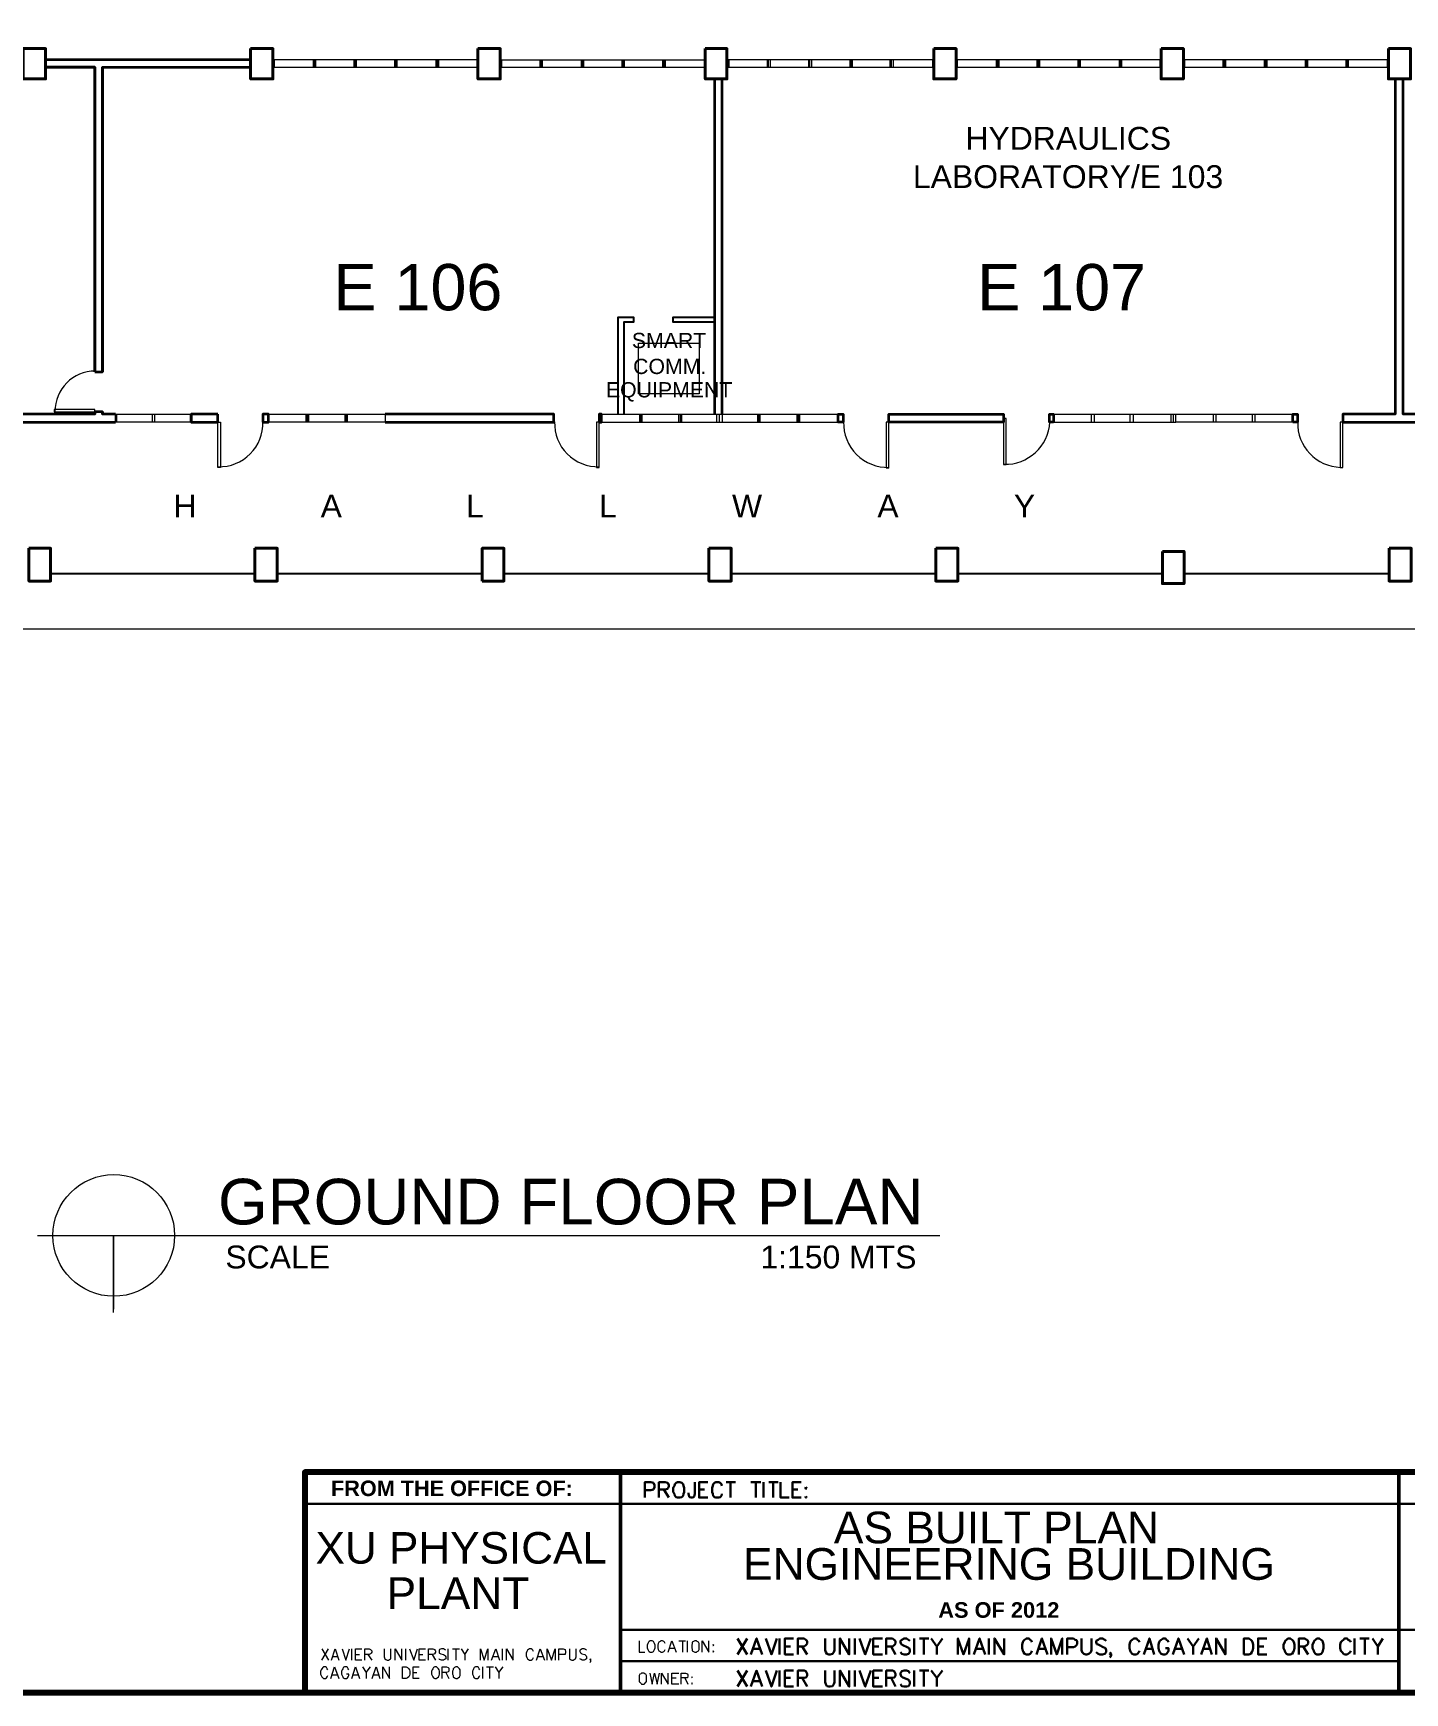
# Model space of a CAD drawing. Header units: inches. Extents: x 0 to 68.7, y 1.4 to 47.2.
# Drawn here: x 30.03 to 51.78, y 1.39 to 27.7 of the extents above; entities that cross this region are included whole.
import ezdxf

# ---------------------------------------------------------------- set-up
doc = ezdxf.new("R2010")
doc.units = ezdxf.units.IN
doc.header["$MEASUREMENT"] = 0
for name, color, linetype in [('PDF_0', 7, 'Continuous'), ('PDF_column', 7, 'Continuous'), ('PDF_furniture', 1, 'Continuous'), ('PDF_PEN03', 3, 'Continuous'), ('PDF_PEN05', 5, 'Continuous'), ('PDF_PEN08', 6, 'Continuous'), ('PDF_text', 7, 'Continuous'), ('PDF_walls', 3, 'Continuous')]:
    doc.layers.add(name, color=color, linetype=linetype)
for name, color, linetype, true_color in [('PDF_cubicle', 60, 'Continuous', 0xbfff00), ('PDF_doorwin swing', 7, 'Continuous', 0x95954a), ('PDF_hatch', 9, 'Continuous', 0x808080), ('PDF_PEN02', 7, 'Continuous', 0xdda500), ('PDF_window', 7, 'Continuous', 0xdda500)]:
    doc.layers.add(name, color=color, linetype=linetype, true_color=true_color)
doc.styles.add('PDF Arial-BoldMT', font='arial.ttf')
doc.styles.add('PDF ArialMT', font='arial.ttf')
doc.styles.add('PDF ArialRoundedMT Bold', font='arialbd.ttf')

msp = doc.modelspace()

# ---------------------------------------------------------------- linework, layer by layer
at = {"layer": 'PDF_0', "lineweight": 25}
for points in [[(30.309, 19.135), (33.55, 19.135)], [(33.903, 19.135), (37.154, 19.135)], [(37.497, 19.135), (40.748, 19.135)], [(41.1, 19.135), (44.342, 19.135)], [(44.694, 19.135), (47.936, 19.135)], [(48.279, 19.135), (51.53, 19.135)]]:
    msp.add_lwpolyline(points, dxfattribs=at)
at = {"layer": 'PDF_column', "lineweight": 40}
for points in [[(29.878, 27.459), (30.23, 27.459), (30.23, 26.979), (29.878, 26.979)], [(33.482, 27.459), (33.834, 27.459), (33.834, 26.979), (33.482, 26.979)], [(37.085, 27.459), (37.438, 27.459), (37.438, 26.979), (37.085, 26.979)], [(40.689, 27.459), (41.032, 27.459), (41.032, 26.979), (40.689, 26.979)], [(44.312, 27.459), (44.665, 27.459), (44.665, 26.979), (44.312, 26.979)], [(47.916, 27.459), (48.269, 27.459), (48.269, 26.979), (47.916, 26.979)], [(51.52, 27.459), (51.872, 27.459), (51.872, 26.979), (51.52, 26.979)], [(29.966, 19.537), (30.309, 19.537), (30.309, 19.018), (29.966, 19.018)], [(33.55, 19.537), (33.903, 19.537), (33.903, 19.018), (33.55, 19.018)], [(37.154, 19.018), (37.497, 19.018), (37.497, 19.537), (37.154, 19.537)], [(40.748, 19.537), (41.1, 19.537), (41.1, 19.018), (40.748, 19.018)], [(44.342, 19.537), (44.694, 19.537), (44.694, 19.018), (44.342, 19.018)], [(47.936, 19.488), (48.279, 19.488), (48.279, 18.978), (47.936, 18.978)], [(51.53, 19.537), (51.882, 19.537), (51.882, 19.018), (51.53, 19.018)]]:
    msp.add_lwpolyline(points, close=True, dxfattribs=at)
at = {"layer": 'PDF_cubicle', "lineweight": 25}
for points in [[(39.308, 21.662), (39.308, 23.199), (39.553, 23.199), (39.553, 23.121), (39.396, 23.121), (39.396, 21.662)], [(40.836, 23.121), (40.18, 23.121), (40.18, 23.199), (40.836, 23.199)]]:
    msp.add_lwpolyline(points, dxfattribs=at)
at = {"layer": 'PDF_doorwin swing', "lineweight": 9}
for centre, radius, start, end in [((31.019, 21.706), 0.641, 90.0001, 179.9999), ((32.987, 21.52), 0.69, 268.3523, 1.7908), ((38.99, 21.52), 0.69, 178.2092, 271.6477), ((43.583, 21.52), 0.7, 178.374, 271.626), ((45.443, 21.578), 0.71, 268.3739, 356.6768), ((50.781, 21.52), 0.7, 178.3576, 268.3576)]:
    msp.add_arc(centre, radius, start, end, dxfattribs=at)
at = {"layer": 'PDF_furniture', "lineweight": 9}
for points in [[(44.41, 8.637), (30.103, 8.637)], [(31.308, 7.423), (31.308, 8.637), (31.308, 7.472)]]:
    msp.add_lwpolyline(points, dxfattribs=at)
msp.add_circle((31.312, 8.642), 0.965, dxfattribs=at)
at = {"layer": 'PDF_hatch', "lineweight": 0}
for points in [[(34.49, 27.283), (34.49, 27.283)], [(35.137, 27.283), (35.137, 27.283)], [(35.783, 27.283), (35.783, 27.283)], [(36.439, 27.283), (36.439, 27.283)], [(41.688, 27.283), (41.688, 27.283)], [(41.688, 27.283), (41.688, 27.283)], [(42.334, 27.283), (42.334, 27.283)], [(42.344, 27.283), (42.344, 27.283)], [(42.99, 27.283), (42.99, 27.283)], [(43, 27.283), (43, 27.283)], [(43.637, 27.283), (43.637, 27.283)], [(43.656, 27.283), (43.656, 27.283)], [(34.383, 21.534), (34.383, 21.534)], [(34.999, 21.534), (34.999, 21.534)], [(39.671, 21.534), (39.671, 21.534)], [(39.671, 21.534), (39.671, 21.534)], [(40.297, 21.534), (40.297, 21.534)], [(40.297, 21.534), (40.297, 21.534)], [(40.914, 21.534), (40.914, 21.534)], [(41.541, 21.534), (41.541, 21.534)], [(42.168, 21.534), (42.168, 21.534)]]:
    msp.add_lwpolyline(points, dxfattribs=at)
at = {"layer": 'PDF_hatch', "lineweight": 9}
msp.add_lwpolyline([(40.591, 22.788), (40.591, 21.985), (39.631, 21.985), (39.631, 22.788)], close=True, dxfattribs=at)
at = {"layer": 'PDF_PEN02', "lineweight": 20}
for points in [[(39.641, 2.213), (39.641, 2.037), (39.729, 2.037)], [(40.053, 2.174), (40.043, 2.194), (40.033, 2.203), (40.013, 2.213), (39.984, 2.213), (39.974, 2.203), (39.955, 2.194), (39.945, 2.174), (39.935, 2.145), (39.935, 2.105), (39.945, 2.076), (39.955, 2.056), (39.974, 2.047), (39.984, 2.037), (40.013, 2.037), (40.033, 2.047), (40.043, 2.056), (40.053, 2.076)], [(40.102, 2.037), (40.16, 2.213), (40.229, 2.037)], [(40.268, 2.213), (40.376, 2.213)], [(40.327, 2.213), (40.327, 2.037)], [(40.405, 2.037), (40.405, 2.213)], [(40.64, 2.037), (40.64, 2.213), (40.748, 2.037), (40.748, 2.213)], [(34.608, 1.91), (34.715, 2.086)], [(34.608, 2.086), (34.715, 1.91)], [(34.764, 1.91), (34.823, 2.086), (34.882, 1.91)], [(34.784, 1.968), (34.862, 1.968)], [(34.931, 2.086), (34.99, 1.91), (35.048, 2.086)], [(35.088, 1.91), (35.088, 2.086)], [(35.244, 1.91), (35.146, 1.91), (35.146, 2.086), (35.244, 2.086)], [(35.146, 1.998), (35.205, 1.998)], [(35.293, 1.91), (35.293, 2.086), (35.362, 2.086), (35.381, 2.076), (35.391, 2.066), (35.401, 2.056), (35.401, 2.037), (35.391, 2.017), (35.381, 2.008), (35.362, 1.998), (35.293, 1.998)], [(35.342, 1.998), (35.401, 1.91)], [(35.597, 2.086), (35.597, 1.959), (35.607, 1.929), (35.626, 1.919), (35.646, 1.91), (35.665, 1.91), (35.685, 1.919), (35.705, 1.929), (35.705, 1.959), (35.705, 2.086)], [(35.773, 1.91), (35.773, 2.086), (35.881, 1.91), (35.881, 2.086)], [(35.94, 1.91), (35.94, 2.086)], [(35.998, 2.086), (36.067, 1.91), (36.126, 2.086)], [(36.253, 1.91), (36.155, 1.91), (36.155, 2.086), (36.253, 2.086)], [(36.155, 1.998), (36.214, 1.998)], [(36.302, 1.91), (36.302, 2.086), (36.37, 2.086), (36.4, 2.076), (36.4, 2.066), (36.41, 2.056), (36.41, 2.037), (36.4, 2.017), (36.4, 2.008), (36.37, 1.998), (36.302, 1.998)], [(36.361, 1.998), (36.41, 1.91)], [(36.576, 2.066), (36.557, 2.076), (36.537, 2.086), (36.508, 2.086), (36.478, 2.076), (36.468, 2.066), (36.468, 2.047), (36.468, 2.027), (36.478, 2.017), (36.498, 2.008), (36.537, 1.998), (36.557, 1.988), (36.566, 1.978), (36.576, 1.959), (36.576, 1.929), (36.557, 1.919), (36.537, 1.91), (36.508, 1.91), (36.478, 1.919), (36.468, 1.929)], [(36.615, 1.91), (36.615, 2.086)], [(36.684, 2.086), (36.792, 2.086)], [(36.733, 2.086), (36.733, 1.91)], [(36.821, 2.086), (36.88, 1.998), (36.938, 2.086)], [(36.88, 1.998), (36.88, 1.91)], [(37.125, 1.91), (37.125, 2.086), (37.183, 1.91), (37.242, 2.086), (37.242, 1.91)], [(37.301, 1.91), (37.369, 2.086), (37.428, 1.91)], [(37.33, 1.968), (37.409, 1.968)], [(37.477, 1.91), (37.477, 2.086)], [(37.536, 1.91), (37.536, 2.086), (37.644, 1.91), (37.644, 2.086)], [(37.967, 2.047), (37.957, 2.066), (37.947, 2.076), (37.928, 2.086), (37.898, 2.086), (37.888, 2.076), (37.869, 2.066), (37.859, 2.047), (37.849, 2.017), (37.849, 1.978), (37.859, 1.949), (37.869, 1.929), (37.888, 1.919), (37.898, 1.91), (37.928, 1.91), (37.947, 1.919), (37.957, 1.929), (37.967, 1.949)], [(38.016, 1.91), (38.074, 2.086), (38.143, 1.91)], [(38.035, 1.968), (38.114, 1.968)], [(38.182, 1.91), (38.182, 2.086), (38.251, 1.91), (38.309, 2.086), (38.309, 1.91)], [(38.368, 1.91), (38.368, 2.086), (38.437, 2.086), (38.466, 2.076), (38.466, 2.066), (38.476, 2.056), (38.476, 2.027), (38.466, 2.008), (38.466, 1.998), (38.437, 1.998), (38.368, 1.998)], [(38.535, 2.086), (38.535, 1.959), (38.535, 1.929), (38.554, 1.919), (38.574, 1.91), (38.593, 1.91), (38.613, 1.919), (38.633, 1.929), (38.642, 1.959), (38.642, 2.086)], [(38.809, 2.066), (38.789, 2.076), (38.77, 2.086), (38.74, 2.086), (38.721, 2.076), (38.701, 2.066), (38.701, 2.047), (38.711, 2.027), (38.721, 2.017), (38.731, 2.008), (38.779, 1.998), (38.789, 1.988), (38.799, 1.978), (38.809, 1.959), (38.809, 1.929), (38.789, 1.919), (38.77, 1.91), (38.74, 1.91), (38.721, 1.919), (38.701, 1.929)], [(38.868, 1.919), (38.868, 1.91), (38.858, 1.919), (38.868, 1.929), (38.868, 1.919), (38.868, 1.9), (38.868, 1.88), (38.858, 1.87)], [(40.121, 2.096), (40.199, 2.096)], [(34.706, 1.753), (34.696, 1.772), (34.686, 1.792), (34.667, 1.802), (34.637, 1.802), (34.627, 1.792), (34.608, 1.772), (34.598, 1.753), (34.588, 1.733), (34.588, 1.684), (34.598, 1.665), (34.608, 1.645), (34.627, 1.626), (34.637, 1.616), (34.667, 1.616), (34.686, 1.626), (34.696, 1.645), (34.706, 1.665)], [(34.755, 1.616), (34.813, 1.802), (34.882, 1.616)], [(34.774, 1.675), (34.853, 1.675)], [(35.039, 1.753), (35.029, 1.772), (35.019, 1.792), (34.999, 1.802), (34.97, 1.802), (34.951, 1.792), (34.941, 1.772), (34.931, 1.753), (34.921, 1.733), (34.921, 1.684), (34.931, 1.665), (34.941, 1.645), (34.951, 1.626), (34.97, 1.616), (34.999, 1.616), (35.019, 1.626), (35.029, 1.645), (35.039, 1.665), (35.039, 1.684), (34.999, 1.684)], [(35.088, 1.616), (35.146, 1.802), (35.205, 1.616)], [(35.107, 1.675), (35.186, 1.675)], [(35.254, 1.802), (35.313, 1.714), (35.381, 1.802)], [(35.313, 1.714), (35.313, 1.616)], [(35.411, 1.616), (35.47, 1.802), (35.528, 1.616)], [(35.43, 1.675), (35.509, 1.675)], [(35.577, 1.616), (35.577, 1.802), (35.685, 1.616), (35.685, 1.802)], [(36.155, 1.616), (36.057, 1.616), (36.057, 1.802), (36.155, 1.802)], [(36.057, 1.714), (36.116, 1.714)], [(36.517, 1.616), (36.517, 1.802), (36.586, 1.802), (36.615, 1.792), (36.625, 1.782), (36.625, 1.763), (36.625, 1.743), (36.625, 1.733), (36.615, 1.724), (36.586, 1.714), (36.517, 1.714)], [(36.576, 1.714), (36.625, 1.616)], [(37.115, 1.753), (37.105, 1.772), (37.095, 1.792), (37.076, 1.802), (37.046, 1.802), (37.027, 1.792), (37.017, 1.772), (37.007, 1.753), (36.997, 1.733), (36.997, 1.684), (37.007, 1.665), (37.017, 1.645), (37.027, 1.626), (37.046, 1.616), (37.076, 1.616), (37.095, 1.626), (37.105, 1.645), (37.115, 1.665)], [(37.164, 1.616), (37.164, 1.802)], [(37.222, 1.802), (37.33, 1.802)], [(37.271, 1.802), (37.271, 1.616)], [(37.36, 1.802), (37.418, 1.714), (37.487, 1.802)], [(37.418, 1.714), (37.418, 1.616)], [(39.808, 1.704), (39.847, 1.528), (39.886, 1.704), (39.925, 1.528), (39.964, 1.704)], [(39.994, 1.528), (39.994, 1.704), (40.102, 1.528), (40.102, 1.704)], [(40.268, 1.528), (40.16, 1.528), (40.16, 1.704), (40.268, 1.704)], [(40.16, 1.626), (40.229, 1.626)], [(40.307, 1.528), (40.307, 1.704), (40.376, 1.704), (40.405, 1.694), (40.415, 1.675), (40.415, 1.655), (40.405, 1.635), (40.405, 1.626), (40.376, 1.626), (40.307, 1.626)], [(40.366, 1.626), (40.415, 1.528)]]:
    msp.add_lwpolyline(points, dxfattribs=at)
for points in [[(39.818, 2.213), (39.798, 2.203), (39.788, 2.194), (39.778, 2.174), (39.769, 2.145), (39.769, 2.105), (39.778, 2.076), (39.788, 2.056), (39.798, 2.047), (39.818, 2.037), (39.847, 2.037), (39.866, 2.047), (39.876, 2.056), (39.886, 2.076), (39.896, 2.105), (39.896, 2.145), (39.886, 2.174), (39.876, 2.194), (39.866, 2.203), (39.847, 2.213)], [(40.523, 2.213), (40.503, 2.203), (40.483, 2.194), (40.483, 2.174), (40.474, 2.145), (40.474, 2.105), (40.483, 2.076), (40.483, 2.056), (40.503, 2.047), (40.523, 2.037), (40.552, 2.037), (40.562, 2.047), (40.581, 2.056), (40.591, 2.076), (40.591, 2.105), (40.591, 2.145), (40.591, 2.174), (40.581, 2.194), (40.562, 2.203), (40.552, 2.213)], [(40.816, 2.154), (40.807, 2.145), (40.816, 2.135), (40.826, 2.145)], [(40.816, 2.056), (40.807, 2.047), (40.816, 2.037), (40.826, 2.047)], [(35.891, 1.616), (35.891, 1.802), (35.949, 1.802), (35.969, 1.792), (35.989, 1.772), (35.998, 1.753), (36.008, 1.733), (36.008, 1.684), (35.998, 1.665), (35.989, 1.645), (35.969, 1.626), (35.949, 1.616)], [(36.4, 1.802), (36.38, 1.792), (36.37, 1.772), (36.361, 1.753), (36.351, 1.733), (36.351, 1.684), (36.361, 1.665), (36.37, 1.645), (36.38, 1.626), (36.4, 1.616), (36.429, 1.616), (36.439, 1.626), (36.459, 1.645), (36.468, 1.665), (36.478, 1.684), (36.478, 1.733), (36.468, 1.753), (36.459, 1.772), (36.439, 1.792), (36.429, 1.802)], [(36.733, 1.802), (36.713, 1.792), (36.694, 1.772), (36.694, 1.753), (36.684, 1.733), (36.684, 1.684), (36.694, 1.665), (36.694, 1.645), (36.713, 1.626), (36.733, 1.616), (36.762, 1.616), (36.772, 1.626), (36.792, 1.645), (36.801, 1.665), (36.801, 1.684), (36.801, 1.733), (36.801, 1.753), (36.792, 1.772), (36.772, 1.792), (36.762, 1.802)], [(39.68, 1.704), (39.671, 1.694), (39.651, 1.684), (39.641, 1.665), (39.641, 1.635), (39.641, 1.596), (39.641, 1.567), (39.651, 1.557), (39.671, 1.537), (39.68, 1.528), (39.72, 1.528), (39.729, 1.537), (39.749, 1.557), (39.759, 1.567), (39.759, 1.596), (39.759, 1.635), (39.759, 1.665), (39.749, 1.684), (39.729, 1.694), (39.72, 1.704)], [(40.483, 1.645), (40.474, 1.635), (40.483, 1.626), (40.483, 1.635)], [(40.483, 1.547), (40.474, 1.537), (40.483, 1.528), (40.483, 1.537)]]:
    msp.add_lwpolyline(points, close=True, dxfattribs=at)
at = {"layer": 'PDF_PEN03', "lineweight": 30}
for points in [[(39.729, 4.485), (39.729, 4.73), (39.827, 4.73), (39.866, 4.72), (39.876, 4.71), (39.886, 4.681), (39.886, 4.652), (39.876, 4.622), (39.866, 4.612), (39.827, 4.603), (39.729, 4.603)], [(39.955, 4.485), (39.955, 4.73), (40.053, 4.73), (40.092, 4.72), (40.102, 4.71), (40.111, 4.681), (40.111, 4.661), (40.102, 4.642), (40.092, 4.622), (40.053, 4.612), (39.955, 4.612)], [(40.033, 4.612), (40.111, 4.485)], [(40.523, 4.73), (40.523, 4.544), (40.513, 4.505), (40.503, 4.495), (40.483, 4.485), (40.464, 4.485), (40.444, 4.495), (40.434, 4.505), (40.425, 4.544), (40.425, 4.563)], [(40.728, 4.485), (40.591, 4.485), (40.591, 4.73), (40.728, 4.73)], [(40.591, 4.612), (40.679, 4.612)], [(40.953, 4.671), (40.944, 4.701), (40.924, 4.72), (40.905, 4.73), (40.856, 4.73), (40.836, 4.72), (40.816, 4.701), (40.807, 4.671), (40.797, 4.642), (40.797, 4.573), (40.807, 4.544), (40.816, 4.514), (40.836, 4.495), (40.856, 4.485), (40.905, 4.485), (40.924, 4.495), (40.944, 4.514), (40.953, 4.544)], [(41.022, 4.73), (41.169, 4.73)], [(41.091, 4.73), (41.091, 4.485)], [(41.414, 4.73), (41.57, 4.73)], [(41.492, 4.73), (41.492, 4.485)], [(41.61, 4.485), (41.61, 4.73)], [(41.698, 4.73), (41.845, 4.73)], [(41.766, 4.73), (41.766, 4.485)], [(41.884, 4.73), (41.884, 4.485), (42.021, 4.485)], [(42.207, 4.485), (42.07, 4.485), (42.07, 4.73), (42.207, 4.73)], [(42.07, 4.612), (42.158, 4.612)], [(68.687, 4.387), (34.343, 4.387)], [(65.68, 2.389), (39.347, 2.389)], [(41.198, 1.998), (41.355, 2.252)], [(41.198, 2.252), (41.355, 1.998)], [(41.414, 1.998), (41.502, 2.252), (41.59, 1.998)], [(41.649, 2.252), (41.737, 1.998), (41.825, 2.252)], [(41.864, 1.998), (41.864, 2.252)], [(42.089, 1.998), (41.952, 1.998), (41.952, 2.252), (42.089, 2.252)], [(41.952, 2.125), (42.04, 2.125)], [(42.158, 1.998), (42.158, 2.252), (42.256, 2.252), (42.285, 2.233), (42.295, 2.223), (42.305, 2.203), (42.305, 2.174), (42.295, 2.154), (42.285, 2.145), (42.256, 2.125), (42.158, 2.125)], [(42.227, 2.125), (42.305, 1.998)], [(42.589, 2.252), (42.589, 2.066), (42.599, 2.037), (42.618, 2.008), (42.648, 1.998), (42.667, 1.998), (42.706, 2.008), (42.726, 2.037), (42.736, 2.066), (42.736, 2.252)], [(42.824, 1.998), (42.824, 2.252), (42.971, 1.998), (42.971, 2.252)], [(43.059, 1.998), (43.059, 2.252)], [(43.137, 2.252), (43.225, 1.998), (43.314, 2.252)], [(43.5, 1.998), (43.353, 1.998), (43.353, 2.252), (43.5, 2.252)], [(43.353, 2.125), (43.441, 2.125)], [(43.558, 1.998), (43.558, 2.252), (43.656, 2.252), (43.686, 2.233), (43.695, 2.223), (43.705, 2.203), (43.705, 2.174), (43.695, 2.154), (43.686, 2.145), (43.656, 2.125), (43.558, 2.125)], [(43.637, 2.125), (43.705, 1.998)], [(43.931, 2.213), (43.911, 2.233), (43.882, 2.252), (43.842, 2.252), (43.803, 2.233), (43.784, 2.213), (43.784, 2.194), (43.793, 2.164), (43.803, 2.154), (43.823, 2.145), (43.891, 2.115), (43.911, 2.105), (43.921, 2.096), (43.931, 2.066), (43.931, 2.037), (43.911, 2.008), (43.882, 1.998), (43.842, 1.998), (43.803, 2.008), (43.784, 2.037)], [(43.999, 1.998), (43.999, 2.252)], [(44.087, 2.252), (44.234, 2.252)], [(44.156, 2.252), (44.156, 1.998)], [(44.273, 2.252), (44.361, 2.125), (44.45, 2.252)], [(44.361, 2.125), (44.361, 1.998)], [(44.694, 1.998), (44.694, 2.252), (44.782, 1.998), (44.871, 2.252), (44.871, 1.998)], [(44.949, 1.998), (45.037, 2.252), (45.125, 1.998)], [(45.184, 1.998), (45.184, 2.252)], [(45.272, 1.998), (45.272, 2.252), (45.429, 1.998), (45.429, 2.252)], [(45.869, 2.194), (45.86, 2.213), (45.84, 2.233), (45.821, 2.252), (45.781, 2.252), (45.752, 2.233), (45.732, 2.213), (45.723, 2.194), (45.713, 2.154), (45.713, 2.096), (45.723, 2.056), (45.732, 2.037), (45.752, 2.008), (45.781, 1.998), (45.821, 1.998), (45.84, 2.008), (45.86, 2.037), (45.869, 2.056)], [(45.938, 1.998), (46.026, 2.252), (46.114, 1.998)], [(46.173, 1.998), (46.173, 2.252), (46.261, 1.998), (46.349, 2.252), (46.349, 1.998)], [(46.428, 1.998), (46.428, 2.252), (46.526, 2.252), (46.555, 2.233), (46.575, 2.223), (46.584, 2.203), (46.584, 2.164), (46.575, 2.145), (46.555, 2.125), (46.526, 2.115), (46.428, 2.115)], [(46.653, 2.252), (46.653, 2.066), (46.663, 2.037), (46.692, 2.008), (46.721, 1.998), (46.741, 1.998), (46.77, 2.008), (46.8, 2.037), (46.81, 2.066), (46.81, 2.252)], [(47.045, 2.213), (47.025, 2.233), (46.986, 2.252), (46.947, 2.252), (46.917, 2.233), (46.888, 2.213), (46.888, 2.194), (46.898, 2.164), (46.917, 2.154), (46.937, 2.145), (46.996, 2.115), (47.025, 2.105), (47.035, 2.096), (47.045, 2.066), (47.045, 2.037), (47.025, 2.008), (46.986, 1.998), (46.947, 1.998), (46.917, 2.008), (46.888, 2.037)], [(47.573, 2.194), (47.564, 2.213), (47.544, 2.233), (47.524, 2.252), (47.485, 2.252), (47.456, 2.233), (47.436, 2.213), (47.427, 2.194), (47.417, 2.154), (47.417, 2.096), (47.427, 2.056), (47.436, 2.037), (47.456, 2.008), (47.485, 1.998), (47.524, 1.998), (47.544, 2.008), (47.564, 2.037), (47.573, 2.056)], [(47.642, 1.998), (47.73, 2.252), (47.808, 1.998)], [(48.034, 2.194), (48.024, 2.213), (48.004, 2.233), (47.985, 2.252), (47.946, 2.252), (47.916, 2.233), (47.897, 2.213), (47.887, 2.194), (47.877, 2.154), (47.877, 2.096), (47.887, 2.056), (47.897, 2.037), (47.916, 2.008), (47.946, 1.998), (47.985, 1.998), (48.004, 2.008), (48.024, 2.037), (48.034, 2.056), (48.034, 2.096), (47.985, 2.096)], [(48.102, 1.998), (48.19, 2.252), (48.279, 1.998)], [(48.337, 2.252), (48.425, 2.125), (48.514, 2.252)], [(48.425, 2.125), (48.425, 1.998)], [(48.553, 1.998), (48.641, 2.252), (48.719, 1.998)], [(48.788, 1.998), (48.788, 2.252), (48.935, 1.998), (48.935, 2.252)], [(49.591, 1.998), (49.454, 1.998), (49.454, 2.252), (49.591, 2.252)], [(49.454, 2.125), (49.542, 2.125)], [(50.1, 1.998), (50.1, 2.252), (50.188, 2.252), (50.227, 2.233), (50.237, 2.223), (50.247, 2.203), (50.247, 2.174), (50.237, 2.154), (50.227, 2.145), (50.188, 2.125), (50.1, 2.125)], [(50.169, 2.125), (50.247, 1.998)], [(50.923, 2.194), (50.913, 2.213), (50.883, 2.233), (50.864, 2.252), (50.825, 2.252), (50.805, 2.233), (50.785, 2.213), (50.766, 2.194), (50.756, 2.154), (50.756, 2.096), (50.766, 2.056), (50.785, 2.037), (50.805, 2.008), (50.825, 1.998), (50.864, 1.998), (50.883, 2.008), (50.913, 2.037), (50.923, 2.056)], [(50.981, 1.998), (50.981, 2.252)], [(51.069, 2.252), (51.216, 2.252)], [(51.148, 2.252), (51.148, 1.998)], [(51.265, 2.252), (51.353, 2.125), (51.432, 2.252)], [(51.353, 2.125), (51.353, 1.998)], [(51.686, 1.89), (39.347, 1.89)], [(41.453, 2.086), (41.561, 2.086)], [(44.988, 2.086), (45.096, 2.086)], [(45.967, 2.086), (46.075, 2.086)], [(47.123, 2.008), (47.113, 1.998), (47.103, 2.008), (47.113, 2.027), (47.123, 2.008), (47.123, 1.988), (47.113, 1.959), (47.103, 1.949)], [(47.671, 2.086), (47.779, 2.086)], [(48.132, 2.086), (48.239, 2.086)], [(48.582, 2.086), (48.69, 2.086)], [(41.198, 1.489), (41.355, 1.743)], [(41.198, 1.743), (41.355, 1.489)], [(41.414, 1.489), (41.502, 1.743), (41.59, 1.489)], [(41.649, 1.743), (41.737, 1.489), (41.825, 1.743)], [(41.864, 1.489), (41.864, 1.743)], [(42.089, 1.489), (41.952, 1.489), (41.952, 1.743), (42.089, 1.743)], [(41.952, 1.626), (42.04, 1.626)], [(42.158, 1.489), (42.158, 1.743), (42.256, 1.743), (42.285, 1.733), (42.295, 1.714), (42.305, 1.694), (42.305, 1.665), (42.295, 1.645), (42.285, 1.635), (42.256, 1.626), (42.158, 1.626)], [(42.227, 1.626), (42.305, 1.489)], [(42.589, 1.743), (42.589, 1.557), (42.599, 1.528), (42.618, 1.498), (42.648, 1.489), (42.667, 1.489), (42.706, 1.498), (42.726, 1.528), (42.736, 1.557), (42.736, 1.743)], [(42.824, 1.489), (42.824, 1.743), (42.971, 1.489), (42.971, 1.743)], [(43.059, 1.489), (43.059, 1.743)], [(43.137, 1.743), (43.225, 1.489), (43.314, 1.743)], [(43.5, 1.489), (43.353, 1.489), (43.353, 1.743), (43.5, 1.743)], [(43.353, 1.626), (43.441, 1.626)], [(43.558, 1.489), (43.558, 1.743), (43.656, 1.743), (43.686, 1.733), (43.695, 1.714), (43.705, 1.694), (43.705, 1.665), (43.695, 1.645), (43.686, 1.635), (43.656, 1.626), (43.558, 1.626)], [(43.637, 1.626), (43.705, 1.489)], [(43.931, 1.704), (43.911, 1.733), (43.882, 1.743), (43.842, 1.743), (43.803, 1.733), (43.784, 1.704), (43.784, 1.684), (43.793, 1.655), (43.803, 1.645), (43.823, 1.635), (43.891, 1.606), (43.911, 1.596), (43.921, 1.586), (43.931, 1.557), (43.931, 1.528), (43.911, 1.498), (43.882, 1.489), (43.842, 1.489), (43.803, 1.498), (43.784, 1.528)], [(43.999, 1.489), (43.999, 1.743)], [(44.087, 1.743), (44.234, 1.743)], [(44.156, 1.743), (44.156, 1.489)], [(44.273, 1.743), (44.361, 1.626), (44.45, 1.743)], [(44.361, 1.626), (44.361, 1.489)], [(41.453, 1.577), (41.561, 1.577)]]:
    msp.add_lwpolyline(points, dxfattribs=at)
for points in [[(40.248, 4.73), (40.229, 4.72), (40.209, 4.701), (40.199, 4.671), (40.18, 4.642), (40.18, 4.573), (40.199, 4.544), (40.209, 4.514), (40.229, 4.495), (40.248, 4.485), (40.288, 4.485), (40.317, 4.495), (40.337, 4.514), (40.346, 4.544), (40.356, 4.573), (40.356, 4.642), (40.346, 4.671), (40.337, 4.701), (40.317, 4.72), (40.288, 4.73)], [(42.285, 4.652), (42.276, 4.642), (42.285, 4.622), (42.295, 4.642)], [(42.285, 4.505), (42.276, 4.495), (42.285, 4.485), (42.295, 4.495)], [(49.228, 1.998), (49.228, 2.252), (49.307, 2.252), (49.336, 2.233), (49.356, 2.213), (49.366, 2.194), (49.375, 2.154), (49.375, 2.096), (49.366, 2.056), (49.356, 2.037), (49.336, 2.008), (49.307, 1.998)], [(49.924, 2.252), (49.904, 2.233), (49.885, 2.213), (49.875, 2.194), (49.855, 2.154), (49.855, 2.096), (49.875, 2.056), (49.885, 2.037), (49.904, 2.008), (49.924, 1.998), (49.963, 1.998), (49.992, 2.008), (50.012, 2.037), (50.022, 2.056), (50.031, 2.096), (50.031, 2.154), (50.022, 2.194), (50.012, 2.213), (49.992, 2.233), (49.963, 2.252)], [(50.384, 2.252), (50.364, 2.233), (50.345, 2.213), (50.335, 2.194), (50.315, 2.154), (50.315, 2.096), (50.335, 2.056), (50.345, 2.037), (50.364, 2.008), (50.384, 1.998), (50.423, 1.998), (50.453, 2.008), (50.472, 2.037), (50.482, 2.056), (50.492, 2.096), (50.492, 2.154), (50.482, 2.194), (50.472, 2.213), (50.453, 2.233), (50.423, 2.252)]]:
    msp.add_lwpolyline(points, close=True, dxfattribs=at)
at = {"layer": 'PDF_PEN05', "lineweight": 50}
for points in [[(39.347, 4.887), (39.347, 1.391)], [(51.686, 4.887), (51.686, 1.391)]]:
    msp.add_lwpolyline(points, dxfattribs=at)
at = {"layer": 'PDF_PEN08', "lineweight": 80}
msp.add_lwpolyline([(68.687, 1.391), (0, 1.391), (0, 47.182), (68.687, 47.182)], close=True, dxfattribs=at)
msp.add_lwpolyline([(68.687, 4.887), (34.343, 4.887), (34.343, 1.391)], dxfattribs=at)
at = {"layer": 'PDF_walls', "lineweight": 35}
for points in [[(33.482, 27.283), (30.23, 27.283)], [(31.014, 22.337), (31.131, 22.337), (31.131, 27.165), (31.131, 22.337), (31.131, 24.335)], [(31.131, 24.453), (31.131, 27.165), (33.482, 27.165)], [(40.836, 26.979), (40.836, 21.662)], [(40.953, 26.979), (40.953, 21.662)], [(51.628, 26.979), (51.628, 21.662), (50.795, 21.662), (50.795, 21.534), (52.627, 21.534), (52.627, 21.662), (51.755, 21.662), (51.755, 26.979)], [(31.131, 21.701), (31.131, 21.662), (31.131, 21.701), (31.014, 21.701), (31.014, 21.662), (29.222, 21.662), (29.222, 21.534), (31.337, 21.534)], [(31.337, 21.662), (31.131, 21.662)], [(35.616, 21.534), (38.29, 21.534), (38.29, 21.662), (35.616, 21.662)]]:
    msp.add_lwpolyline(points, dxfattribs=at)
for points in [[(31.014, 22.337), (31.014, 27.165), (30.23, 27.165), (31.014, 27.165)], [(32.963, 21.662), (32.541, 21.662), (32.541, 21.534), (32.963, 21.534)], [(33.677, 21.534), (33.766, 21.534), (33.766, 21.662), (33.677, 21.662)], [(39.005, 21.534), (39.044, 21.534), (39.044, 21.662), (39.005, 21.662)], [(42.873, 21.534), (42.795, 21.534), (42.795, 21.662), (42.873, 21.662)], [(43.598, 21.534), (43.598, 21.662), (45.419, 21.662), (45.419, 21.534)], [(46.212, 21.534), (46.144, 21.534), (46.144, 21.662), (46.212, 21.662)], [(50.002, 21.534), (50.002, 21.662), (50.08, 21.662), (50.08, 21.534)]]:
    msp.add_lwpolyline(points, close=True, dxfattribs=at)
at = {"layer": 'PDF_window', "lineweight": 20}
for points in [[(33.834, 27.165), (37.085, 27.165), (37.085, 27.283), (33.834, 27.283)], [(44.312, 27.165), (44.312, 27.283), (41.032, 27.283), (41.032, 27.165)], [(44.665, 27.165), (47.916, 27.165), (47.916, 27.283), (44.665, 27.283)], [(48.269, 27.165), (51.52, 27.165), (51.52, 27.283), (48.269, 27.283)], [(30.367, 21.74), (30.367, 21.701), (31.014, 21.701), (31.014, 21.74)], [(45.419, 20.868), (45.458, 20.868), (45.458, 21.593), (45.419, 21.593)], [(33.002, 20.819), (32.963, 20.819), (32.963, 21.534), (33.002, 21.534)], [(38.966, 20.819), (39.005, 20.819), (39.005, 21.534), (38.966, 21.534)], [(43.558, 20.81), (43.598, 20.81), (43.598, 21.534), (43.558, 21.534)], [(50.756, 20.819), (50.795, 20.819), (50.795, 21.534), (50.756, 21.534)]]:
    msp.add_lwpolyline(points, close=True, dxfattribs=at)
for points in [[(33.854, 27.283), (33.854, 27.165)], [(34.471, 27.283), (34.471, 27.165)], [(34.49, 27.283), (34.49, 27.165)], [(34.51, 27.283), (34.51, 27.165)], [(35.117, 27.283), (35.117, 27.165)], [(35.137, 27.283), (35.137, 27.165)], [(35.156, 27.283), (35.156, 27.165)], [(35.763, 27.283), (35.763, 27.165)], [(35.783, 27.283), (35.783, 27.165)], [(35.802, 27.283), (35.802, 27.165)], [(36.419, 27.283), (36.419, 27.165)], [(36.439, 27.283), (36.439, 27.165)], [(36.459, 27.283), (36.459, 27.165)], [(37.066, 27.283), (37.066, 27.165)], [(37.438, 27.283), (40.689, 27.283)], [(37.438, 27.165), (40.689, 27.165)], [(37.457, 27.283), (37.457, 27.165)], [(38.065, 27.283), (38.065, 27.165)], [(38.084, 27.283), (38.084, 27.165)], [(38.104, 27.283), (38.104, 27.165)], [(38.721, 27.283), (38.721, 27.165)], [(38.74, 27.283), (38.74, 27.165)], [(38.76, 27.283), (38.76, 27.165)], [(39.367, 27.283), (39.367, 27.165)], [(39.387, 27.283), (39.387, 27.165)], [(39.406, 27.283), (39.406, 27.165)], [(40.013, 27.283), (40.013, 27.165)], [(40.033, 27.283), (40.033, 27.165)], [(40.053, 27.283), (40.053, 27.165)], [(40.67, 27.283), (40.67, 27.165)], [(41.032, 27.283), (41.032, 27.165)], [(41.061, 27.283), (41.061, 27.165)], [(41.668, 27.283), (41.668, 27.165)], [(41.688, 27.283), (41.688, 27.165)], [(41.717, 27.283), (41.717, 27.165)], [(42.324, 27.283), (42.324, 27.165)], [(42.344, 27.283), (42.344, 27.165)], [(42.373, 27.283), (42.373, 27.165)], [(42.981, 27.283), (42.981, 27.165)], [(43, 27.283), (43, 27.165)], [(43.02, 27.283), (43.02, 27.165)], [(43.617, 27.283), (43.617, 27.165)], [(43.637, 27.283), (43.637, 27.165)], [(43.666, 27.283), (43.666, 27.165)], [(44.293, 27.283), (44.293, 27.165)], [(44.685, 27.283), (44.685, 27.165)], [(45.301, 27.283), (45.301, 27.165)], [(45.321, 27.283), (45.321, 27.165)], [(45.341, 27.283), (45.341, 27.165)], [(45.948, 27.283), (45.948, 27.165)], [(45.967, 27.283), (45.967, 27.165)], [(45.987, 27.283), (45.987, 27.165)], [(46.594, 27.283), (46.594, 27.165)], [(46.614, 27.283), (46.614, 27.165)], [(46.633, 27.283), (46.633, 27.165)], [(47.25, 27.283), (47.25, 27.165)], [(47.27, 27.283), (47.27, 27.165)], [(47.289, 27.283), (47.289, 27.165)], [(47.897, 27.283), (47.897, 27.165)], [(48.288, 27.283), (48.288, 27.165)], [(48.895, 27.283), (48.895, 27.165)], [(48.915, 27.283), (48.915, 27.165)], [(48.935, 27.283), (48.935, 27.165)], [(49.552, 27.283), (49.552, 27.165)], [(49.571, 27.283), (49.571, 27.165)], [(49.591, 27.283), (49.591, 27.165)], [(50.198, 27.283), (50.198, 27.165)], [(50.217, 27.283), (50.217, 27.165)], [(50.237, 27.283), (50.237, 27.165)], [(50.844, 27.283), (50.844, 27.165)], [(50.864, 27.283), (50.864, 27.165)], [(50.883, 27.283), (50.883, 27.165)], [(51.5, 27.283), (51.5, 27.165)], [(32.541, 21.534), (31.337, 21.534), (31.337, 21.662), (32.541, 21.662)], [(31.357, 21.662), (31.357, 21.534)], [(31.925, 21.534), (31.925, 21.662)], [(31.964, 21.534), (31.964, 21.662)], [(32.522, 21.662), (32.522, 21.534)], [(33.766, 21.662), (35.616, 21.662), (35.616, 21.534), (33.766, 21.534)], [(34.363, 21.534), (34.363, 21.662)], [(34.383, 21.534), (34.383, 21.662)], [(34.402, 21.534), (34.402, 21.662)], [(34.98, 21.534), (34.98, 21.662)], [(34.999, 21.534), (34.999, 21.662)], [(35.019, 21.534), (35.019, 21.662)], [(39.044, 21.662), (42.795, 21.662)], [(39.651, 21.534), (39.651, 21.662)], [(39.671, 21.534), (39.671, 21.662)], [(39.69, 21.534), (39.69, 21.662)], [(40.268, 21.534), (40.268, 21.662)], [(40.297, 21.534), (40.297, 21.662)], [(40.317, 21.534), (40.317, 21.662)], [(40.875, 21.534), (40.875, 21.662)], [(40.914, 21.534), (40.914, 21.662)], [(40.963, 21.534), (40.963, 21.662)], [(41.521, 21.534), (41.521, 21.662)], [(41.541, 21.534), (41.541, 21.662)], [(41.561, 21.534), (41.561, 21.662)], [(42.148, 21.534), (42.148, 21.662)], [(42.168, 21.534), (42.168, 21.662)], [(42.187, 21.534), (42.187, 21.662)], [(46.212, 21.662), (50.002, 21.662)], [(46.81, 21.534), (46.81, 21.662)], [(46.859, 21.534), (46.859, 21.662)], [(47.427, 21.534), (47.427, 21.662)], [(47.476, 21.534), (47.476, 21.662)], [(48.073, 21.534), (48.073, 21.662)], [(48.112, 21.534), (48.112, 21.662)], [(50.002, 21.534), (48.151, 21.534), (48.151, 21.662)], [(48.749, 21.534), (48.749, 21.662)], [(48.788, 21.534), (48.788, 21.662)], [(49.366, 21.534), (49.366, 21.662)], [(49.405, 21.534), (49.405, 21.662)], [(39.044, 21.534), (42.795, 21.534)], [(46.212, 21.534), (48.073, 21.534), (48.151, 21.534)], [(58.718, 18.254), (23.091, 18.254)]]:
    msp.add_lwpolyline(points, dxfattribs=at)
at = {"layer": 'PDF_window', "lineweight": 0}
for points in [[(34.383, 21.534), (34.383, 21.534)], [(34.999, 21.534), (34.999, 21.534)], [(39.671, 21.534), (39.671, 21.534)], [(40.297, 21.534), (40.297, 21.534)], [(40.914, 21.534), (40.914, 21.534)], [(41.541, 21.534), (41.541, 21.534)], [(42.168, 21.534), (42.168, 21.534)], [(46.829, 21.534), (46.829, 21.534)], [(47.446, 21.534), (47.446, 21.534)], [(48.768, 21.534), (48.768, 21.534)], [(49.385, 21.534), (49.385, 21.534)]]:
    msp.add_lwpolyline(points, dxfattribs=at)

# ---------------------------------------------------------------- texts
at = {"layer": 'PDF_text', "attachment_point": 4, "style": 'PDF ArialMT'}
for s, insert, char_height in [('HYDRAULICS', (44.814, 26.034), 0.3621), ('LABORATORY/E 103', (43.981, 25.427), 0.36212), ('E 106', (34.795, 23.672), 0.7335), ('E 107', (45, 23.672), 0.7335), ('SMART', (39.525, 22.83), 0.2414), ('COMM.', (39.545, 22.419), 0.2414), ('EQUIPMENT', (39.114, 22.017), 0.2414), ('H              A              L             L             W             A             Y', (32.259, 20.207), 0.36212), ('GROUND FLOOR PLAN', (32.964, 9.173), 0.72425), ('SCALE', (33.081, 8.298), 0.3621), ('         1:150 MTS', (40.299, 8.298), 0.36212)]:
    msp.add_mtext(s, dxfattribs=dict(at, insert=insert, char_height=char_height))
at = {"layer": 'PDF_text', "color": 3, "insert": (34.756, 4.631), "char_height": 0.24582, "attachment_point": 4, "style": 'PDF ArialRoundedMT Bold'}
msp.add_mtext('FROM THE OFFICE OF:', dxfattribs=at)
at = {"layer": 'PDF_text', "color": 5, "attachment_point": 4}
for s, insert, char_height, style in [('AS BUILT PLAN', (42.728, 4.008), 0.50295, 'PDF Arial-BoldMT'), ('XU PHYSICAL', (34.511, 3.685), 0.50003, 'PDF Arial-BoldMT'), ('ENGINEERING BUILDING', (41.288, 3.43), 0.50295, 'PDF Arial-BoldMT'), ('PLANT', (35.637, 2.97), 0.5029, 'PDF Arial-BoldMT'), ('AS OF 2012', (44.383, 2.702), 0.2473, 'PDF ArialRoundedMT Bold')]:
    msp.add_mtext(s, dxfattribs=dict(at, insert=insert, char_height=char_height, style=style))

doc.saveas('drawing.dxf')
